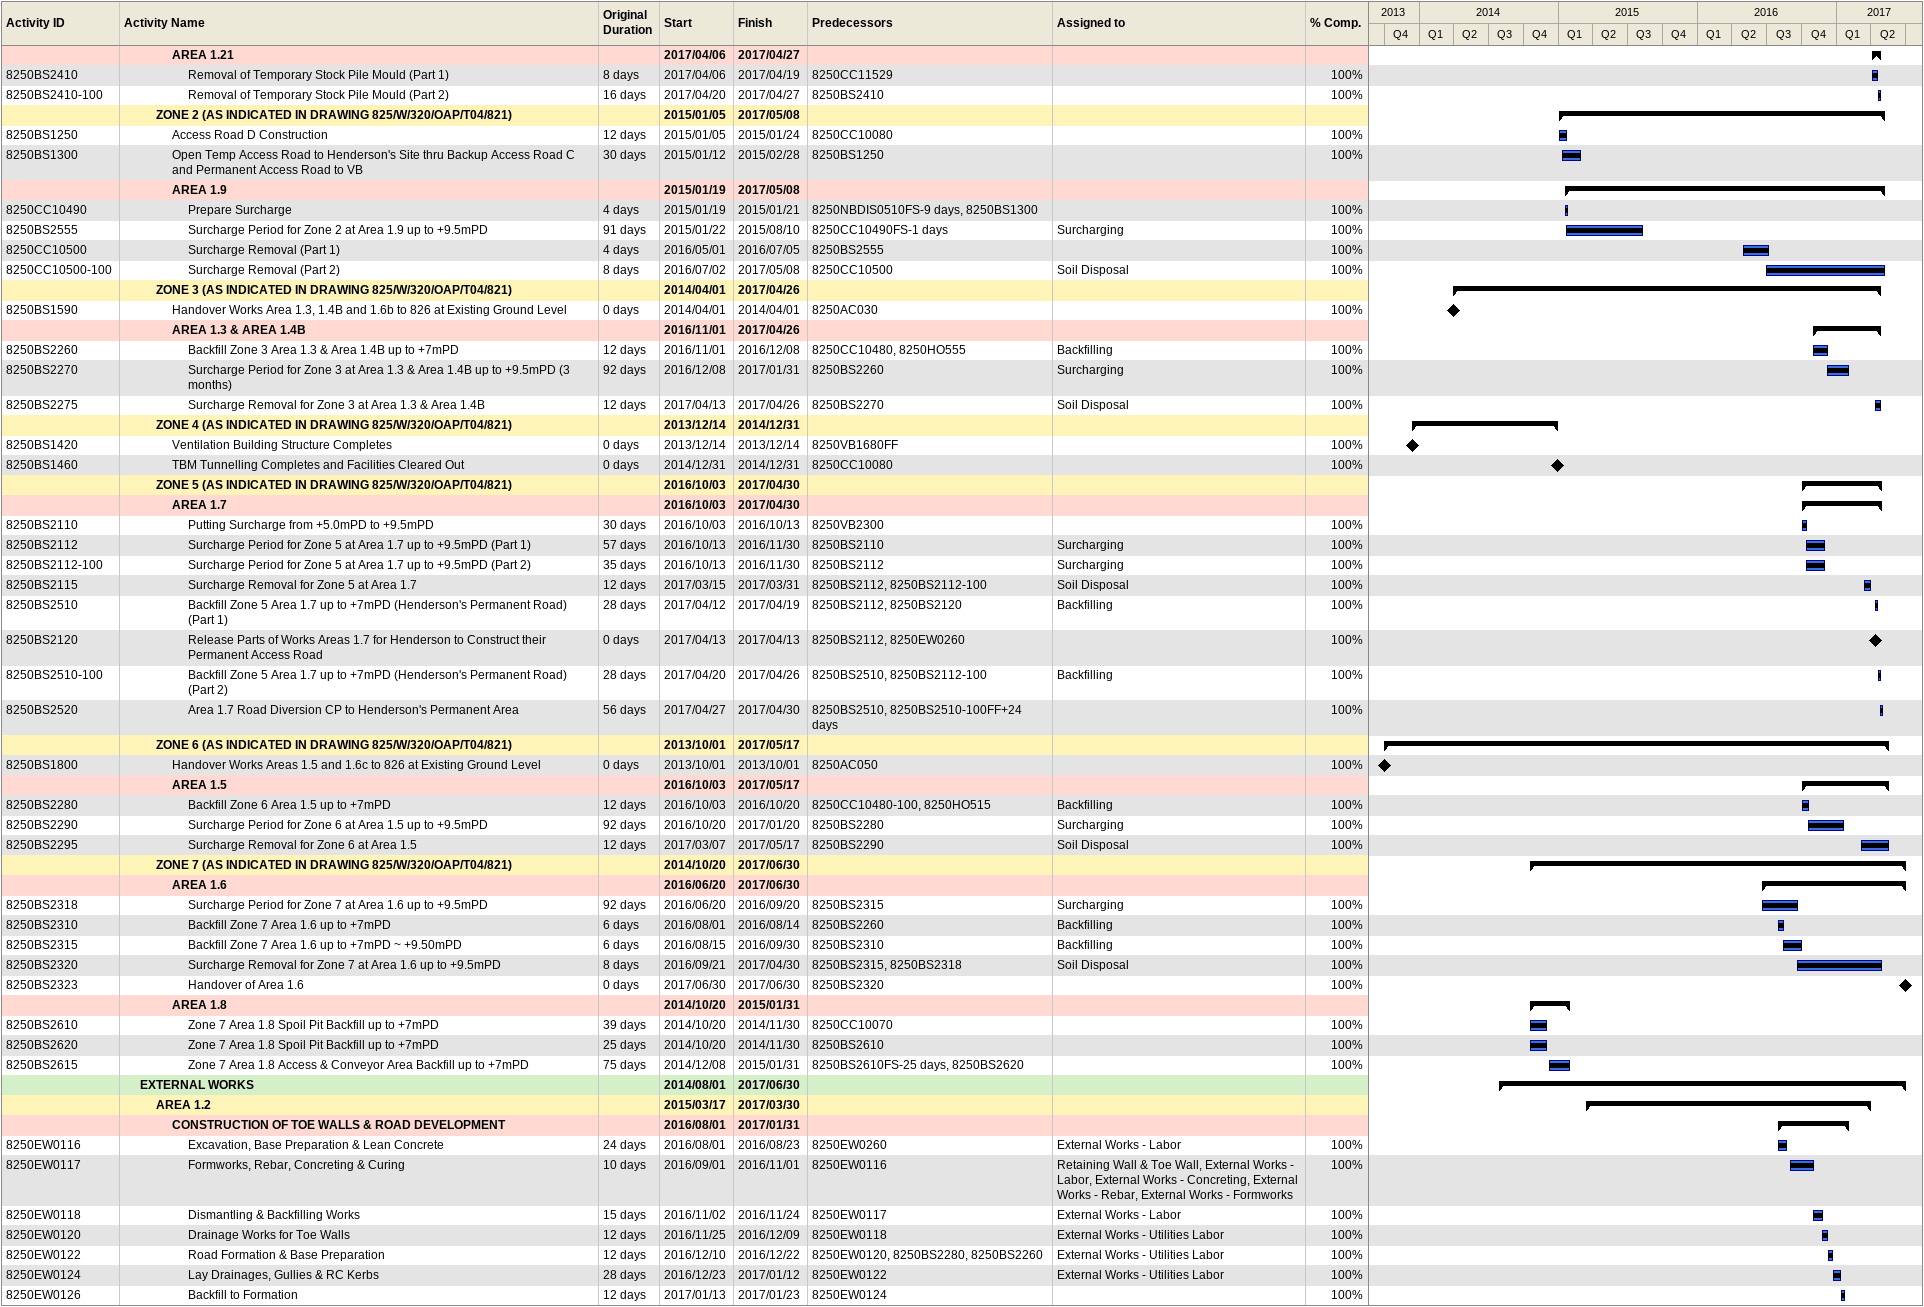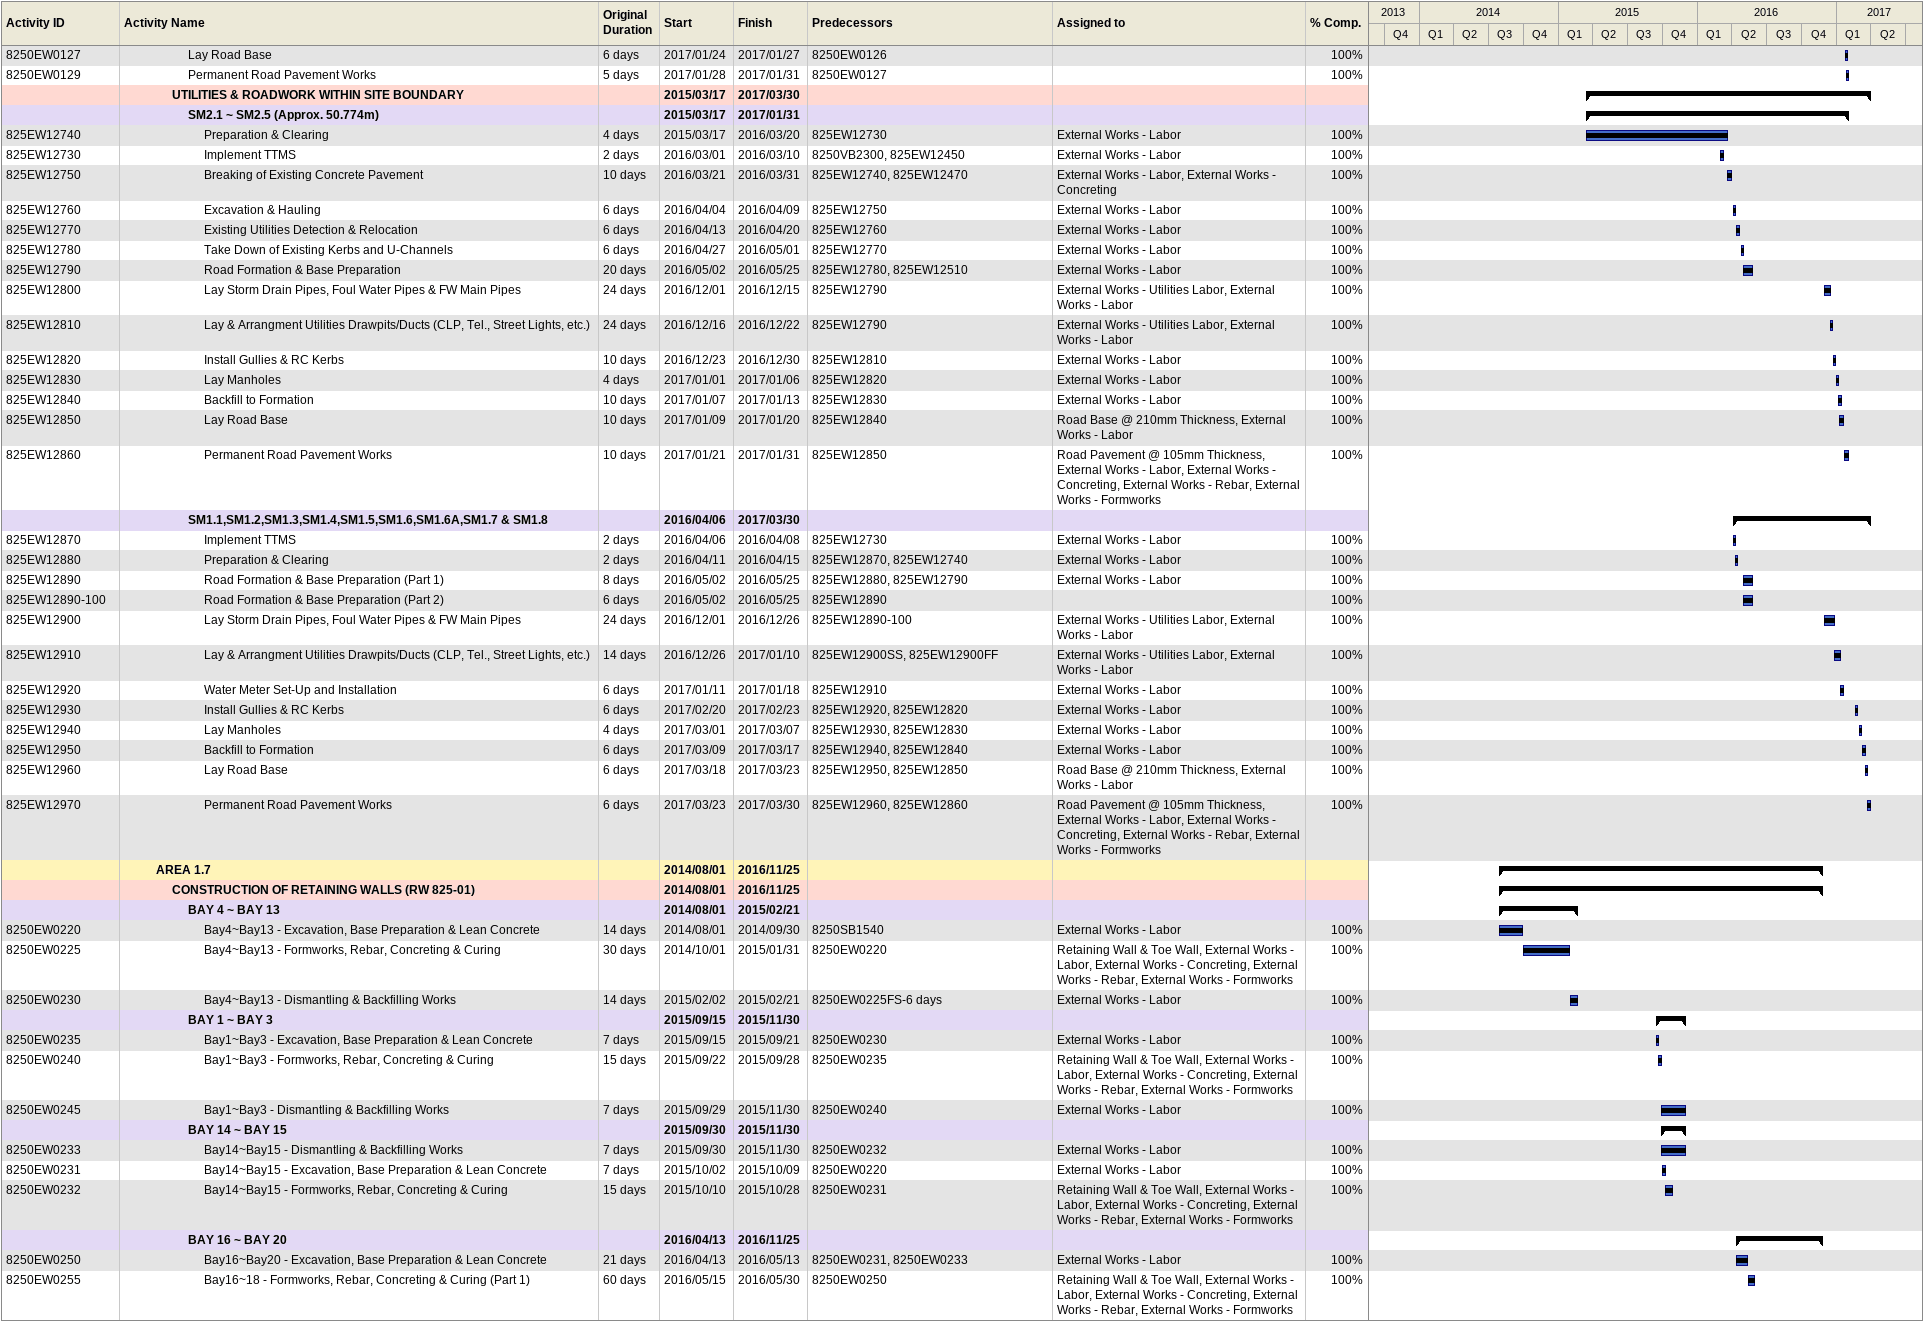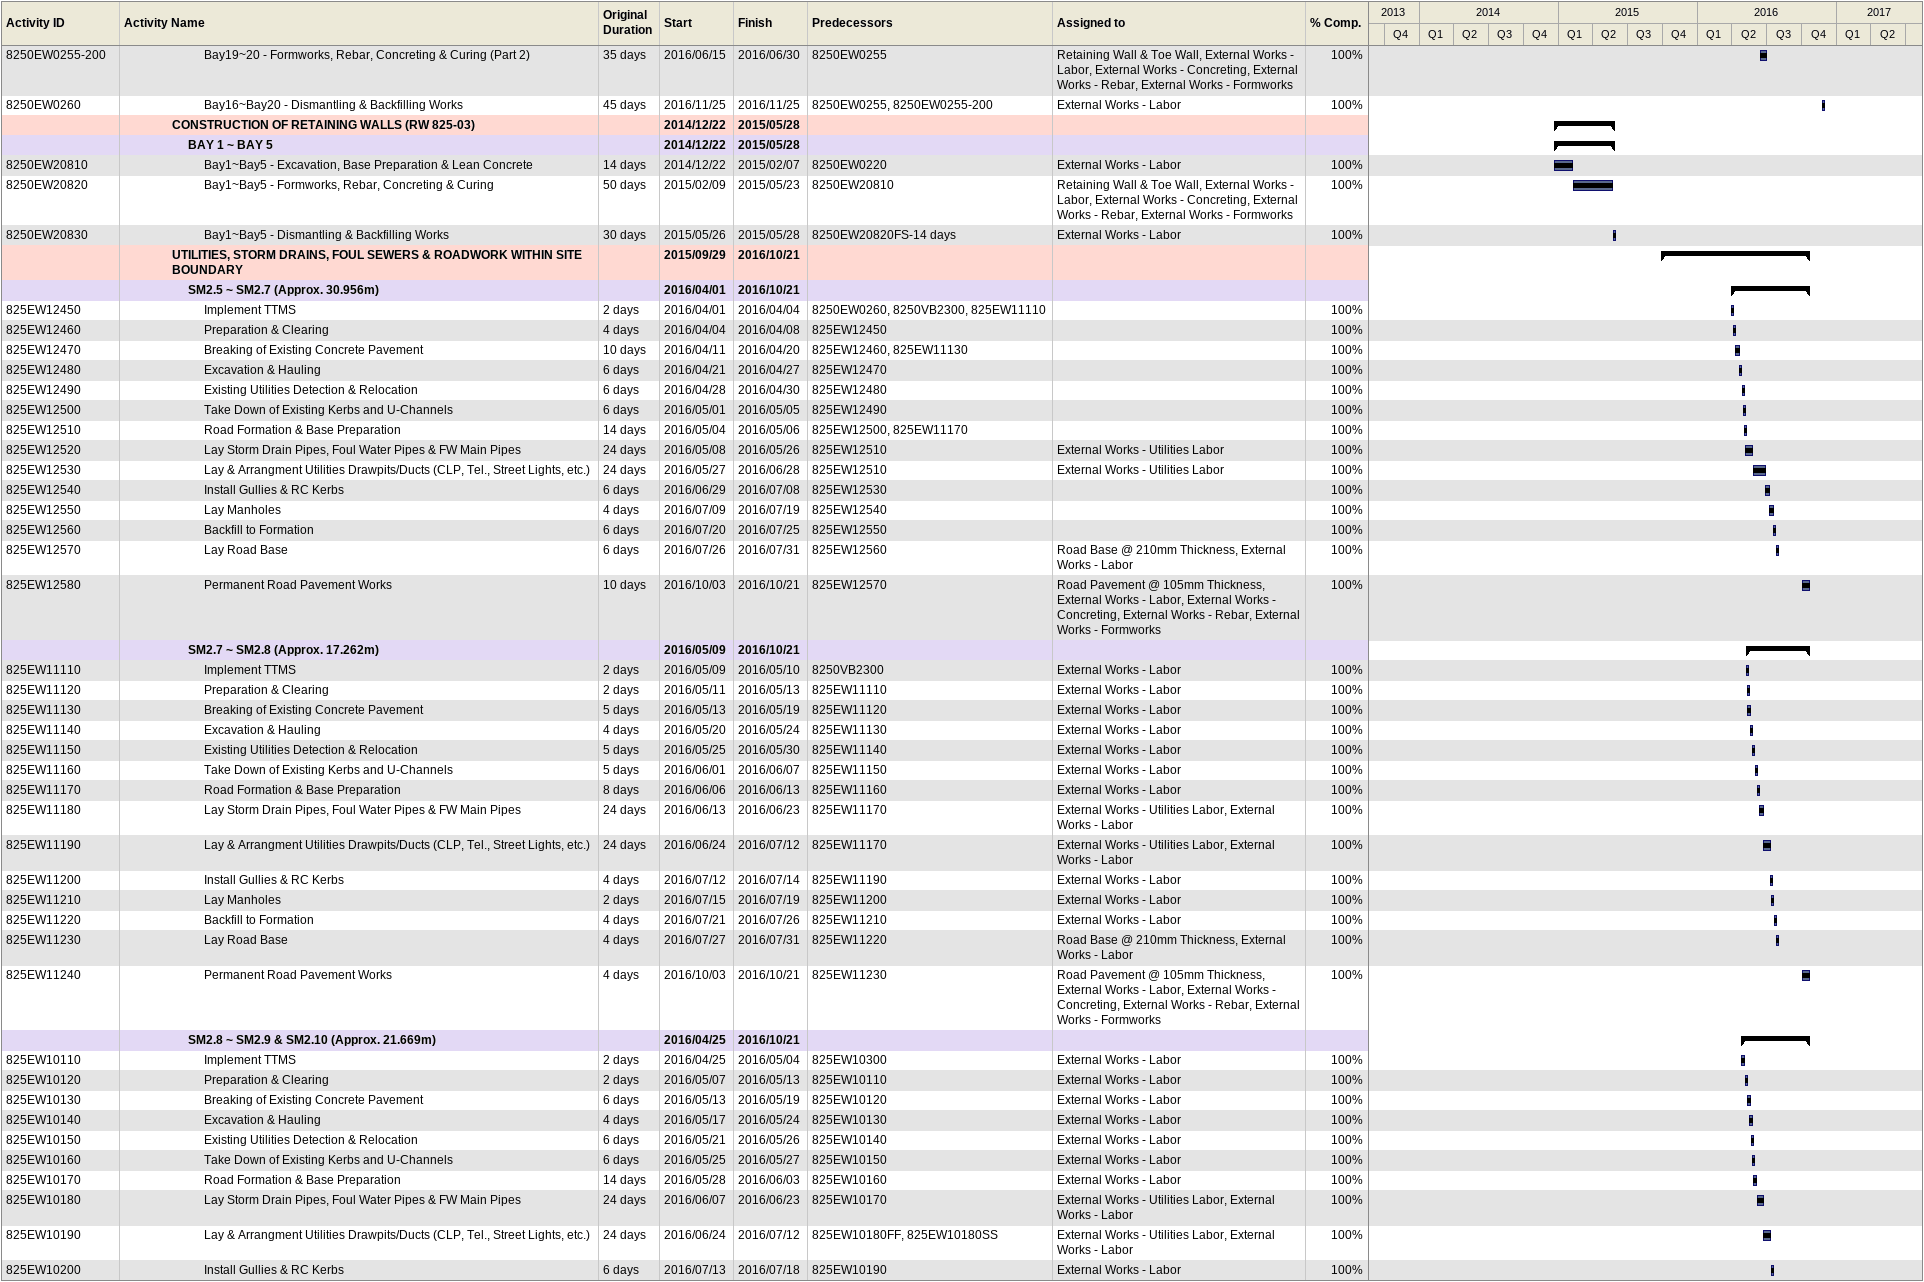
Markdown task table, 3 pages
| ID | Level | Task | Original duration | Start | Finish | Predecessors | Resources | % complete |
|---|---|---|---|---|---|---|---|---|
|  | 4 | **AREA 1.21** |  | 2017-04-06 | 2017-04-27 |  |  |  |
| 8250BS2410 | 5 | Removal of Temporary Stock Pile Mould (Part 1) | 8d | 2017-04-06 | 2017-04-19 | 8250CC11529 |  | 100 |
| 8250BS2410-100 | 5 | Removal of Temporary Stock Pile Mould (Part 2) | 16d | 2017-04-20 | 2017-04-27 | 8250BS2410 |  | 100 |
|  | 3 | **ZONE 2 (AS INDICATED IN DRAWING 825/W/320/OAP/T04/821)** |  | 2015-01-05 | 2017-05-08 |  |  |  |
| 8250BS1250 | 4 | Access Road D Construction | 12d | 2015-01-05 | 2015-01-24 | 8250CC10080 |  | 100 |
| 8250BS1300 | 4 | Open Temp Access Road to Henderson's Site thru Backup Access Road C and Permanent Access Road to VB | 30d | 2015-01-12 | 2015-02-28 | 8250BS1250 |  | 100 |
|  | 4 | **AREA 1.9** |  | 2015-01-19 | 2017-05-08 |  |  |  |
| 8250CC10490 | 5 | Prepare Surcharge | 4d | 2015-01-19 | 2015-01-21 | 8250NBDIS0510FS-9d, 8250BS1300 |  | 100 |
| 8250BS2555 | 5 | Surcharge Period for Zone 2 at Area 1.9 up to +9.5mPD | 91d | 2015-01-22 | 2015-08-10 | 8250CC10490FS-1d | Surcharging | 100 |
| 8250CC10500 | 5 | Surcharge Removal (Part 1) | 4d | 2016-05-01 | 2016-07-05 | 8250BS2555 |  | 100 |
| 8250CC10500-100 | 5 | Surcharge Removal (Part 2) | 8d | 2016-07-02 | 2017-05-08 | 8250CC10500 | Soil Disposal | 100 |
|  | 3 | **ZONE 3 (AS INDICATED IN DRAWING 825/W/320/OAP/T04/821)** |  | 2014-04-01 | 2017-04-26 |  |  |  |
| 8250BS1590 | 4 | Handover Works Area 1.3, 1.4B and 1.6b to 826 at Existing Ground Level | 0d | 2014-04-01 | 2014-04-01 | 8250AC030 |  | 100 |
|  | 4 | **AREA 1.3 & AREA 1.4B** |  | 2016-11-01 | 2017-04-26 |  |  |  |
| 8250BS2260 | 5 | Backfill Zone 3 Area 1.3 & Area 1.4B up to +7mPD | 12d | 2016-11-01 | 2016-12-08 | 8250CC10480, 8250HO555 | Backfilling | 100 |
| 8250BS2270 | 5 | Surcharge Period for Zone 3 at Area 1.3 & Area 1.4B up to +9.5mPD (3 months) | 92d | 2016-12-08 | 2017-01-31 | 8250BS2260 | Surcharging | 100 |
| 8250BS2275 | 5 | Surcharge Removal for Zone 3 at Area 1.3 & Area 1.4B | 12d | 2017-04-13 | 2017-04-26 | 8250BS2270 | Soil Disposal | 100 |
|  | 3 | **ZONE 4 (AS INDICATED IN DRAWING 825/W/320/OAP/T04/821)** |  | 2013-12-14 | 2014-12-31 |  |  |  |
| 8250BS1420 | 4 | Ventilation Building Structure Completes | 0d | 2013-12-14 | 2013-12-14 | 8250VB1680FF |  | 100 |
| 8250BS1460 | 4 | TBM Tunnelling Completes and Facilities Cleared Out | 0d | 2014-12-31 | 2014-12-31 | 8250CC10080 |  | 100 |
|  | 3 | **ZONE 5 (AS INDICATED IN DRAWING 825/W/320/OAP/T04/821)** |  | 2016-10-03 | 2017-04-30 |  |  |  |
|  | 4 | **AREA 1.7** |  | 2016-10-03 | 2017-04-30 |  |  |  |
| 8250BS2110 | 5 | Putting Surcharge from +5.0mPD to +9.5mPD | 30d | 2016-10-03 | 2016-10-13 | 8250VB2300 |  | 100 |
| 8250BS2112 | 5 | Surcharge Period for Zone 5 at Area 1.7 up to +9.5mPD (Part 1) | 57d | 2016-10-13 | 2016-11-30 | 8250BS2110 | Surcharging | 100 |
| 8250BS2112-100 | 5 | Surcharge Period for Zone 5 at Area 1.7 up to +9.5mPD (Part 2) | 35d | 2016-10-13 | 2016-11-30 | 8250BS2112 | Surcharging | 100 |
| 8250BS2115 | 5 | Surcharge Removal for Zone 5 at Area 1.7 | 12d | 2017-03-15 | 2017-03-31 | 8250BS2112, 8250BS2112-100 | Soil Disposal | 100 |
| 8250BS2510 | 5 | Backfill Zone 5 Area 1.7 up to +7mPD (Henderson's Permanent Road) (Part 1) | 28d | 2017-04-12 | 2017-04-19 | 8250BS2112, 8250BS2120 | Backfilling | 100 |
| 8250BS2120 | 5 | Release Parts of Works Areas 1.7 for Henderson to Construct their Permanent Access Road | 0d | 2017-04-13 | 2017-04-13 | 8250BS2112, 8250EW0260 |  | 100 |
| 8250BS2510-100 | 5 | Backfill Zone 5 Area 1.7 up to +7mPD (Henderson's Permanent Road) (Part 2) | 28d | 2017-04-20 | 2017-04-26 | 8250BS2510, 8250BS2112-100 | Backfilling | 100 |
| 8250BS2520 | 5 | Area 1.7 Road Diversion CP to Henderson's Permanent Area | 56d | 2017-04-27 | 2017-04-30 | 8250BS2510, 8250BS2510-100FF+24d |  | 100 |
|  | 3 | **ZONE 6 (AS INDICATED IN DRAWING 825/W/320/OAP/T04/821)** |  | 2013-10-01 | 2017-05-17 |  |  |  |
| 8250BS1800 | 4 | Handover Works Areas 1.5 and 1.6c to 826 at Existing Ground Level | 0d | 2013-10-01 | 2013-10-01 | 8250AC050 |  | 100 |
|  | 4 | **AREA 1.5** |  | 2016-10-03 | 2017-05-17 |  |  |  |
| 8250BS2280 | 5 | Backfill Zone 6 Area 1.5 up to +7mPD | 12d | 2016-10-03 | 2016-10-20 | 8250CC10480-100, 8250HO515 | Backfilling | 100 |
| 8250BS2290 | 5 | Surcharge Period for Zone 6 at Area 1.5 up to +9.5mPD | 92d | 2016-10-20 | 2017-01-20 | 8250BS2280 | Surcharging | 100 |
| 8250BS2295 | 5 | Surcharge Removal for Zone 6 at Area 1.5 | 12d | 2017-03-07 | 2017-05-17 | 8250BS2290 | Soil Disposal | 100 |
|  | 3 | **ZONE 7 (AS INDICATED IN DRAWING 825/W/320/OAP/T04/821)** |  | 2014-10-20 | 2017-06-30 |  |  |  |
|  | 4 | **AREA 1.6** |  | 2016-06-20 | 2017-06-30 |  |  |  |
| 8250BS2318 | 5 | Surcharge Period for Zone 7 at Area 1.6 up to +9.5mPD | 92d | 2016-06-20 | 2016-09-20 | 8250BS2315 | Surcharging | 100 |
| 8250BS2310 | 5 | Backfill Zone 7 Area 1.6 up to +7mPD | 6d | 2016-08-01 | 2016-08-14 | 8250BS2260 | Backfilling | 100 |
| 8250BS2315 | 5 | Backfill Zone 7 Area 1.6 up to +7mPD ~ +9.50mPD | 6d | 2016-08-15 | 2016-09-30 | 8250BS2310 | Backfilling | 100 |
| 8250BS2320 | 5 | Surcharge Removal for Zone 7 at Area 1.6 up to +9.5mPD | 8d | 2016-09-21 | 2017-04-30 | 8250BS2315, 8250BS2318 | Soil Disposal | 100 |
| 8250BS2323 | 5 | Handover of Area 1.6 | 0d | 2017-06-30 | 2017-06-30 | 8250BS2320 |  | 100 |
|  | 4 | **AREA 1.8** |  | 2014-10-20 | 2015-01-31 |  |  |  |
| 8250BS2610 | 5 | Zone 7 Area 1.8 Spoil Pit Backfill up to +7mPD | 39d | 2014-10-20 | 2014-11-30 | 8250CC10070 |  | 100 |
| 8250BS2620 | 5 | Zone 7 Area 1.8 Spoil Pit Backfill up to +7mPD | 25d | 2014-10-20 | 2014-11-30 | 8250BS2610 |  | 100 |
| 8250BS2615 | 5 | Zone 7 Area 1.8 Access & Conveyor Area Backfill up to +7mPD | 75d | 2014-12-08 | 2015-01-31 | 8250BS2610FS-25d, 8250BS2620 |  | 100 |
|  | 2 | **EXTERNAL WORKS** |  | 2014-08-01 | 2017-06-30 |  |  |  |
|  | 3 | **AREA 1.2** |  | 2015-03-17 | 2017-03-30 |  |  |  |
|  | 4 | **CONSTRUCTION OF TOE WALLS & ROAD DEVELOPMENT** |  | 2016-08-01 | 2017-01-31 |  |  |  |
| 8250EW0116 | 5 | Excavation, Base Preparation & Lean Concrete | 24d | 2016-08-01 | 2016-08-23 | 8250EW0260 | External Works - Labor | 100 |
| 8250EW0117 | 5 | Formworks, Rebar, Concreting & Curing | 10d | 2016-09-01 | 2016-11-01 | 8250EW0116 | Retaining Wall & Toe Wall, External Works - Labor, External Works - Concreting, External Works - Rebar, External Works - Formworks | 100 |
| 8250EW0118 | 5 | Dismantling & Backfilling Works | 15d | 2016-11-02 | 2016-11-24 | 8250EW0117 | External Works - Labor | 100 |
| 8250EW0120 | 5 | Drainage Works for Toe Walls | 12d | 2016-11-25 | 2016-12-09 | 8250EW0118 | External Works - Utilities Labor | 100 |
| 8250EW0122 | 5 | Road Formation & Base Preparation | 12d | 2016-12-10 | 2016-12-22 | 8250EW0120, 8250BS2280, 8250BS2260 | External Works - Utilities Labor | 100 |
| 8250EW0124 | 5 | Lay Drainages, Gullies & RC Kerbs | 28d | 2016-12-23 | 2017-01-12 | 8250EW0122 | External Works - Utilities Labor | 100 |
| 8250EW0126 | 5 | Backfill to Formation | 12d | 2017-01-13 | 2017-01-23 | 8250EW0124 |  | 100 |
| 8250EW0127 | 5 | Lay Road Base | 6d | 2017-01-24 | 2017-01-27 | 8250EW0126 |  | 100 |
| 8250EW0129 | 5 | Permanent Road Pavement Works | 5d | 2017-01-28 | 2017-01-31 | 8250EW0127 |  | 100 |
|  | 4 | **UTILITIES & ROADWORK WITHIN SITE BOUNDARY** |  | 2015-03-17 | 2017-03-30 |  |  |  |
|  | 5 | **SM2.1 ~ SM2.5 (Approx. 50.774m)** |  | 2015-03-17 | 2017-01-31 |  |  |  |
| 825EW12740 | 6 | Preparation & Clearing | 4d | 2015-03-17 | 2016-03-20 | 825EW12730 | External Works - Labor | 100 |
| 825EW12730 | 6 | Implement TTMS | 2d | 2016-03-01 | 2016-03-10 | 8250VB2300, 825EW12450 | External Works - Labor | 100 |
| 825EW12750 | 6 | Breaking of Existing Concrete Pavement | 10d | 2016-03-21 | 2016-03-31 | 825EW12740, 825EW12470 | External Works - Labor, External Works - Concreting | 100 |
| 825EW12760 | 6 | Excavation & Hauling | 6d | 2016-04-04 | 2016-04-09 | 825EW12750 | External Works - Labor | 100 |
| 825EW12770 | 6 | Existing Utilities Detection & Relocation | 6d | 2016-04-13 | 2016-04-20 | 825EW12760 | External Works - Labor | 100 |
| 825EW12780 | 6 | Take Down of Existing Kerbs and U-Channels | 6d | 2016-04-27 | 2016-05-01 | 825EW12770 | External Works - Labor | 100 |
| 825EW12790 | 6 | Road Formation & Base Preparation | 20d | 2016-05-02 | 2016-05-25 | 825EW12780, 825EW12510 | External Works - Labor | 100 |
| 825EW12800 | 6 | Lay Storm Drain Pipes, Foul Water Pipes & FW Main Pipes | 24d | 2016-12-01 | 2016-12-15 | 825EW12790 | External Works - Utilities Labor, External Works - Labor | 100 |
| 825EW12810 | 6 | Lay & Arrangment Utilities Drawpits/Ducts (CLP, Tel., Street Lights, etc.) | 24d | 2016-12-16 | 2016-12-22 | 825EW12790 | External Works - Utilities Labor, External Works - Labor | 100 |
| 825EW12820 | 6 | Install Gullies & RC Kerbs | 10d | 2016-12-23 | 2016-12-30 | 825EW12810 | External Works - Labor | 100 |
| 825EW12830 | 6 | Lay Manholes | 4d | 2017-01-01 | 2017-01-06 | 825EW12820 | External Works - Labor | 100 |
| 825EW12840 | 6 | Backfill to Formation | 10d | 2017-01-07 | 2017-01-13 | 825EW12830 | External Works - Labor | 100 |
| 825EW12850 | 6 | Lay Road Base | 10d | 2017-01-09 | 2017-01-20 | 825EW12840 | Road Base @ 210mm Thickness, External Works - Labor | 100 |
| 825EW12860 | 6 | Permanent Road Pavement Works | 10d | 2017-01-21 | 2017-01-31 | 825EW12850 | Road Pavement @ 105mm Thickness, External Works - Labor, External Works - Concreting, External Works - Rebar, External Works - Formworks | 100 |
|  | 5 | **SM1.1,SM1.2,SM1.3,SM1.4,SM1.5,SM1.6,SM1.6A,SM1.7 & SM1.8** |  | 2016-04-06 | 2017-03-30 |  |  |  |
| 825EW12870 | 6 | Implement TTMS | 2d | 2016-04-06 | 2016-04-08 | 825EW12730 | External Works - Labor | 100 |
| 825EW12880 | 6 | Preparation & Clearing | 2d | 2016-04-11 | 2016-04-15 | 825EW12870, 825EW12740 | External Works - Labor | 100 |
| 825EW12890 | 6 | Road Formation & Base Preparation (Part 1) | 8d | 2016-05-02 | 2016-05-25 | 825EW12880, 825EW12790 | External Works - Labor | 100 |
| 825EW12890-100 | 6 | Road Formation & Base Preparation (Part 2) | 6d | 2016-05-02 | 2016-05-25 | 825EW12890 |  | 100 |
| 825EW12900 | 6 | Lay Storm Drain Pipes, Foul Water Pipes & FW Main Pipes | 24d | 2016-12-01 | 2016-12-26 | 825EW12890-100 | External Works - Utilities Labor, External Works - Labor | 100 |
| 825EW12910 | 6 | Lay & Arrangment Utilities Drawpits/Ducts (CLP, Tel., Street Lights, etc.) | 14d | 2016-12-26 | 2017-01-10 | 825EW12900SS, 825EW12900FF | External Works - Utilities Labor, External Works - Labor | 100 |
| 825EW12920 | 6 | Water Meter Set-Up and Installation | 6d | 2017-01-11 | 2017-01-18 | 825EW12910 | External Works - Labor | 100 |
| 825EW12930 | 6 | Install Gullies & RC Kerbs | 6d | 2017-02-20 | 2017-02-23 | 825EW12920, 825EW12820 | External Works - Labor | 100 |
| 825EW12940 | 6 | Lay Manholes | 4d | 2017-03-01 | 2017-03-07 | 825EW12930, 825EW12830 | External Works - Labor | 100 |
| 825EW12950 | 6 | Backfill to Formation | 6d | 2017-03-09 | 2017-03-17 | 825EW12940, 825EW12840 | External Works - Labor | 100 |
| 825EW12960 | 6 | Lay Road Base | 6d | 2017-03-18 | 2017-03-23 | 825EW12950, 825EW12850 | Road Base @ 210mm Thickness, External Works - Labor | 100 |
| 825EW12970 | 6 | Permanent Road Pavement Works | 6d | 2017-03-23 | 2017-03-30 | 825EW12960, 825EW12860 | Road Pavement @ 105mm Thickness, External Works - Labor, External Works - Concreting, External Works - Rebar, External Works - Formworks | 100 |
|  | 3 | **AREA 1.7** |  | 2014-08-01 | 2016-11-25 |  |  |  |
|  | 4 | **CONSTRUCTION OF RETAINING WALLS (RW 825-01)** |  | 2014-08-01 | 2016-11-25 |  |  |  |
|  | 5 | **BAY 4 ~ BAY 13** |  | 2014-08-01 | 2015-02-21 |  |  |  |
| 8250EW0220 | 6 | Bay4~Bay13 - Excavation, Base Preparation & Lean Concrete | 14d | 2014-08-01 | 2014-09-30 | 8250SB1540 | External Works - Labor | 100 |
| 8250EW0225 | 6 | Bay4~Bay13 - Formworks, Rebar, Concreting & Curing | 30d | 2014-10-01 | 2015-01-31 | 8250EW0220 | Retaining Wall & Toe Wall, External Works - Labor, External Works - Concreting, External Works - Rebar, External Works - Formworks | 100 |
| 8250EW0230 | 6 | Bay4~Bay13 - Dismantling & Backfilling Works | 14d | 2015-02-02 | 2015-02-21 | 8250EW0225FS-6d | External Works - Labor | 100 |
|  | 5 | **BAY 1 ~ BAY 3** |  | 2015-09-15 | 2015-11-30 |  |  |  |
| 8250EW0235 | 6 | Bay1~Bay3 - Excavation, Base Preparation & Lean Concrete | 7d | 2015-09-15 | 2015-09-21 | 8250EW0230 | External Works - Labor | 100 |
| 8250EW0240 | 6 | Bay1~Bay3 - Formworks, Rebar, Concreting & Curing | 15d | 2015-09-22 | 2015-09-28 | 8250EW0235 | Retaining Wall & Toe Wall, External Works - Labor, External Works - Concreting, External Works - Rebar, External Works - Formworks | 100 |
| 8250EW0245 | 6 | Bay1~Bay3 - Dismantling & Backfilling Works | 7d | 2015-09-29 | 2015-11-30 | 8250EW0240 | External Works - Labor | 100 |
|  | 5 | **BAY 14 ~ BAY 15** |  | 2015-09-30 | 2015-11-30 |  |  |  |
| 8250EW0233 | 6 | Bay14~Bay15 - Dismantling & Backfilling Works | 7d | 2015-09-30 | 2015-11-30 | 8250EW0232 | External Works - Labor | 100 |
| 8250EW0231 | 6 | Bay14~Bay15 - Excavation, Base Preparation & Lean Concrete | 7d | 2015-10-02 | 2015-10-09 | 8250EW0220 | External Works - Labor | 100 |
| 8250EW0232 | 6 | Bay14~Bay15 - Formworks, Rebar, Concreting & Curing | 15d | 2015-10-10 | 2015-10-28 | 8250EW0231 | Retaining Wall & Toe Wall, External Works - Labor, External Works - Concreting, External Works - Rebar, External Works - Formworks | 100 |
|  | 5 | **BAY 16 ~ BAY 20** |  | 2016-04-13 | 2016-11-25 |  |  |  |
| 8250EW0250 | 6 | Bay16~Bay20 - Excavation, Base Preparation & Lean Concrete | 21d | 2016-04-13 | 2016-05-13 | 8250EW0231, 8250EW0233 | External Works - Labor | 100 |
| 8250EW0255 | 6 | Bay16~18 - Formworks, Rebar, Concreting & Curing (Part 1) | 60d | 2016-05-15 | 2016-05-30 | 8250EW0250 | Retaining Wall & Toe Wall, External Works - Labor, External Works - Concreting, External Works - Rebar, External Works - Formworks | 100 |
| 8250EW0255-200 | 6 | Bay19~20 - Formworks, Rebar, Concreting & Curing (Part 2) | 35d | 2016-06-15 | 2016-06-30 | 8250EW0255 | Retaining Wall & Toe Wall, External Works - Labor, External Works - Concreting, External Works - Rebar, External Works - Formworks | 100 |
| 8250EW0260 | 6 | Bay16~Bay20 - Dismantling & Backfilling Works | 45d | 2016-11-25 | 2016-11-25 | 8250EW0255, 8250EW0255-200 | External Works - Labor | 100 |
|  | 4 | **CONSTRUCTION OF RETAINING WALLS (RW 825-03)** |  | 2014-12-22 | 2015-05-28 |  |  |  |
|  | 5 | **BAY 1 ~ BAY 5** |  | 2014-12-22 | 2015-05-28 |  |  |  |
| 8250EW20810 | 6 | Bay1~Bay5 - Excavation, Base Preparation & Lean Concrete | 14d | 2014-12-22 | 2015-02-07 | 8250EW0220 | External Works - Labor | 100 |
| 8250EW20820 | 6 | Bay1~Bay5 - Formworks, Rebar, Concreting & Curing | 50d | 2015-02-09 | 2015-05-23 | 8250EW20810 | Retaining Wall & Toe Wall, External Works - Labor, External Works - Concreting, External Works - Rebar, External Works - Formworks | 100 |
| 8250EW20830 | 6 | Bay1~Bay5 - Dismantling & Backfilling Works | 30d | 2015-05-26 | 2015-05-28 | 8250EW20820FS-14d | External Works - Labor | 100 |
|  | 4 | **UTILITIES, STORM DRAINS, FOUL SEWERS & ROADWORK WITHIN SITE BOUNDARY** |  | 2015-09-29 | 2016-10-21 |  |  |  |
|  | 5 | **SM2.5 ~ SM2.7 (Approx. 30.956m)** |  | 2016-04-01 | 2016-10-21 |  |  |  |
| 825EW12450 | 6 | Implement TTMS | 2d | 2016-04-01 | 2016-04-04 | 8250EW0260, 8250VB2300, 825EW11110 |  | 100 |
| 825EW12460 | 6 | Preparation & Clearing | 4d | 2016-04-04 | 2016-04-08 | 825EW12450 |  | 100 |
| 825EW12470 | 6 | Breaking of Existing Concrete Pavement | 10d | 2016-04-11 | 2016-04-20 | 825EW12460, 825EW11130 |  | 100 |
| 825EW12480 | 6 | Excavation & Hauling | 6d | 2016-04-21 | 2016-04-27 | 825EW12470 |  | 100 |
| 825EW12490 | 6 | Existing Utilities Detection & Relocation | 6d | 2016-04-28 | 2016-04-30 | 825EW12480 |  | 100 |
| 825EW12500 | 6 | Take Down of Existing Kerbs and U-Channels | 6d | 2016-05-01 | 2016-05-05 | 825EW12490 |  | 100 |
| 825EW12510 | 6 | Road Formation & Base Preparation | 14d | 2016-05-04 | 2016-05-06 | 825EW12500, 825EW11170 |  | 100 |
| 825EW12520 | 6 | Lay Storm Drain Pipes, Foul Water Pipes & FW Main Pipes | 24d | 2016-05-08 | 2016-05-26 | 825EW12510 | External Works - Utilities Labor | 100 |
| 825EW12530 | 6 | Lay & Arrangment Utilities Drawpits/Ducts (CLP, Tel., Street Lights, etc.) | 24d | 2016-05-27 | 2016-06-28 | 825EW12510 | External Works - Utilities Labor | 100 |
| 825EW12540 | 6 | Install Gullies & RC Kerbs | 6d | 2016-06-29 | 2016-07-08 | 825EW12530 |  | 100 |
| 825EW12550 | 6 | Lay Manholes | 4d | 2016-07-09 | 2016-07-19 | 825EW12540 |  | 100 |
| 825EW12560 | 6 | Backfill to Formation | 6d | 2016-07-20 | 2016-07-25 | 825EW12550 |  | 100 |
| 825EW12570 | 6 | Lay Road Base | 6d | 2016-07-26 | 2016-07-31 | 825EW12560 | Road Base @ 210mm Thickness, External Works - Labor | 100 |
| 825EW12580 | 6 | Permanent Road Pavement Works | 10d | 2016-10-03 | 2016-10-21 | 825EW12570 | Road Pavement @ 105mm Thickness, External Works - Labor, External Works - Concreting, External Works - Rebar, External Works - Formworks | 100 |
|  | 5 | **SM2.7 ~ SM2.8 (Approx. 17.262m)** |  | 2016-05-09 | 2016-10-21 |  |  |  |
| 825EW11110 | 6 | Implement TTMS | 2d | 2016-05-09 | 2016-05-10 | 8250VB2300 | External Works - Labor | 100 |
| 825EW11120 | 6 | Preparation & Clearing | 2d | 2016-05-11 | 2016-05-13 | 825EW11110 | External Works - Labor | 100 |
| 825EW11130 | 6 | Breaking of Existing Concrete Pavement | 5d | 2016-05-13 | 2016-05-19 | 825EW11120 | External Works - Labor | 100 |
| 825EW11140 | 6 | Excavation & Hauling | 4d | 2016-05-20 | 2016-05-24 | 825EW11130 | External Works - Labor | 100 |
| 825EW11150 | 6 | Existing Utilities Detection & Relocation | 5d | 2016-05-25 | 2016-05-30 | 825EW11140 | External Works - Labor | 100 |
| 825EW11160 | 6 | Take Down of Existing Kerbs and U-Channels | 5d | 2016-06-01 | 2016-06-07 | 825EW11150 | External Works - Labor | 100 |
| 825EW11170 | 6 | Road Formation & Base Preparation | 8d | 2016-06-06 | 2016-06-13 | 825EW11160 | External Works - Labor | 100 |
| 825EW11180 | 6 | Lay Storm Drain Pipes, Foul Water Pipes & FW Main Pipes | 24d | 2016-06-13 | 2016-06-23 | 825EW11170 | External Works - Utilities Labor, External Works - Labor | 100 |
| 825EW11190 | 6 | Lay & Arrangment Utilities Drawpits/Ducts (CLP, Tel., Street Lights, etc.) | 24d | 2016-06-24 | 2016-07-12 | 825EW11170 | External Works - Utilities Labor, External Works - Labor | 100 |
| 825EW11200 | 6 | Install Gullies & RC Kerbs | 4d | 2016-07-12 | 2016-07-14 | 825EW11190 | External Works - Labor | 100 |
| 825EW11210 | 6 | Lay Manholes | 2d | 2016-07-15 | 2016-07-19 | 825EW11200 | External Works - Labor | 100 |
| 825EW11220 | 6 | Backfill to Formation | 4d | 2016-07-21 | 2016-07-26 | 825EW11210 | External Works - Labor | 100 |
| 825EW11230 | 6 | Lay Road Base | 4d | 2016-07-27 | 2016-07-31 | 825EW11220 | Road Base @ 210mm Thickness, External Works - Labor | 100 |
| 825EW11240 | 6 | Permanent Road Pavement Works | 4d | 2016-10-03 | 2016-10-21 | 825EW11230 | Road Pavement @ 105mm Thickness, External Works - Labor, External Works - Concreting, External Works - Rebar, External Works - Formworks | 100 |
|  | 5 | **SM2.8 ~ SM2.9 & SM2.10 (Approx. 21.669m)** |  | 2016-04-25 | 2016-10-21 |  |  |  |
| 825EW10110 | 6 | Implement TTMS | 2d | 2016-04-25 | 2016-05-04 | 825EW10300 | External Works - Labor | 100 |
| 825EW10120 | 6 | Preparation & Clearing | 2d | 2016-05-07 | 2016-05-13 | 825EW10110 | External Works - Labor | 100 |
| 825EW10130 | 6 | Breaking of Existing Concrete Pavement | 6d | 2016-05-13 | 2016-05-19 | 825EW10120 | External Works - Labor | 100 |
| 825EW10140 | 6 | Excavation & Hauling | 4d | 2016-05-17 | 2016-05-24 | 825EW10130 | External Works - Labor | 100 |
| 825EW10150 | 6 | Existing Utilities Detection & Relocation | 6d | 2016-05-21 | 2016-05-26 | 825EW10140 | External Works - Labor | 100 |
| 825EW10160 | 6 | Take Down of Existing Kerbs and U-Channels | 6d | 2016-05-25 | 2016-05-27 | 825EW10150 | External Works - Labor | 100 |
| 825EW10170 | 6 | Road Formation & Base Preparation | 14d | 2016-05-28 | 2016-06-03 | 825EW10160 | External Works - Labor | 100 |
| 825EW10180 | 6 | Lay Storm Drain Pipes, Foul Water Pipes & FW Main Pipes | 24d | 2016-06-07 | 2016-06-23 | 825EW10170 | External Works - Utilities Labor, External Works - Labor | 100 |
| 825EW10190 | 6 | Lay & Arrangment Utilities Drawpits/Ducts (CLP, Tel., Street Lights, etc.) | 24d | 2016-06-24 | 2016-07-12 | 825EW10180FF, 825EW10180SS | External Works - Utilities Labor, External Works - Labor | 100 |
| 825EW10200 | 6 | Install Gullies & RC Kerbs | 6d | 2016-07-13 | 2016-07-18 | 825EW10190 | External Works - Labor | 100 |
